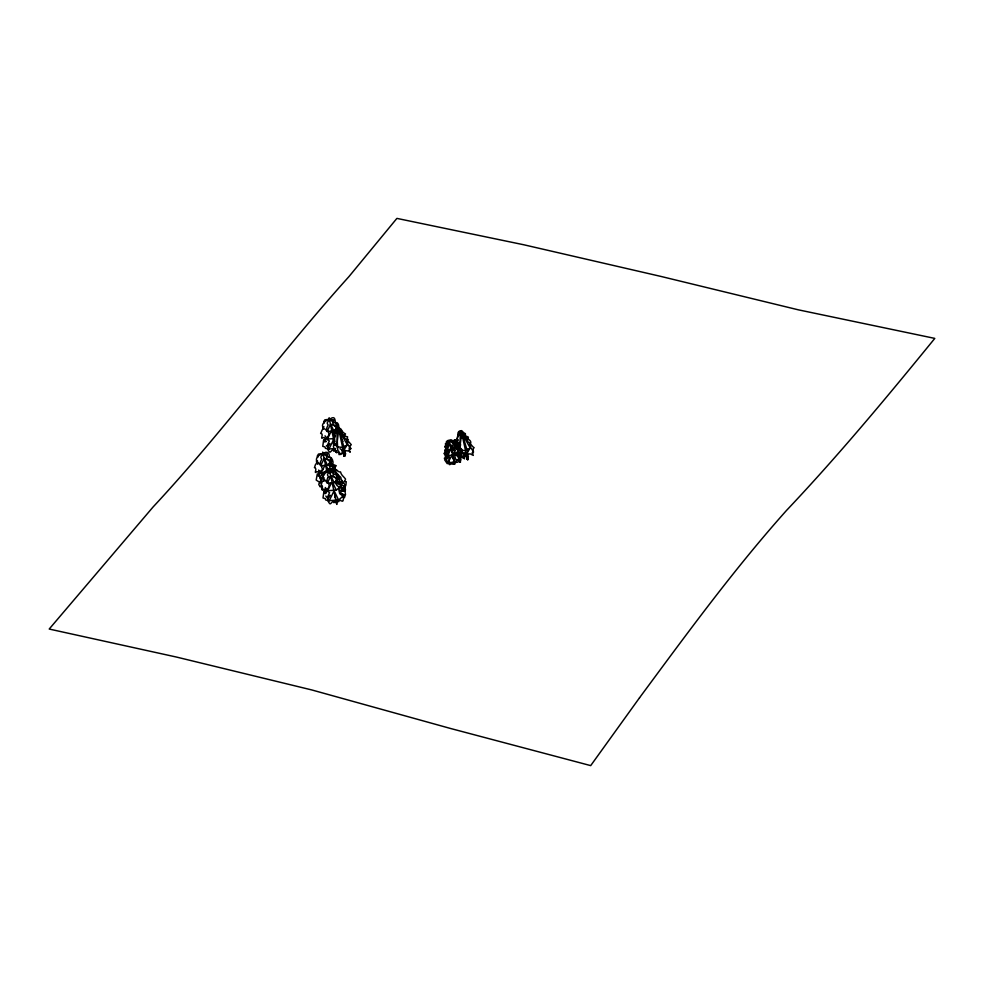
<?xml version="1.0" encoding="UTF-8"?>
<svg xmlns="http://www.w3.org/2000/svg" width="984" height="984" viewBox="0 0 984 984"><rect width="100%" height="100%" fill="white"/><g stroke="black" fill="none" stroke-linecap="round" stroke-linejoin="round"><path stroke-width="1.48" d="M459.737 459.257L459.344 457.929L459.626 459.073M334.966 436.49C333.724 436.515 334.634 439.11 333.441 439.946C335.741 438.311 334.376 440.512 333.379 441.865C333.035 443.513 334.056 444.854 333.404 446.724C335.126 451.262 334.88 452.714 338.89 452.406M342.678 441.435L342.161 440.463L345.618 454.104L344.953 452.861L345.077 453.587M458.212 459.085C456.367 463.39 453.993 456.478 454.805 450.684C453.686 447.634 454.706 430.672 457.806 447.4M457.929 440.266C455.58 441.115 458.913 442.443 459.712 444.239C462.086 444.141 458.741 446.293 460.61 449.565C460.045 452.246 461.422 453.858 462.013 456.453C461.865 458.63 462.861 456.736 464.546 458.864C463.206 456.908 464.362 456.822 464.878 455.826M344.043 436.49L343.982 434.731M451.582 455.297C452.665 455.112 452.382 458.987 453.304 458.618M455.58 443.28L455.223 441.496M453.267 442.394C452.062 439.885 456.847 439.159 456.576 441.349M347.155 442.468L347.34 444.829L342.124 447.486L336.626 446.601L338.754 429.59L340.415 431.939M454.214 453.071L454.756 448.704M455.125 445.801L455.666 441.435L460.807 450.561M459.737 448.397L461.68 432.8L470.266 448.04L466.256 453.981L464.017 452.591M446.601 449.479L447.536 451.717L445.186 452.074L443.895 453.649L446.798 454.51L447.166 455.801L444.325 458.31L447.572 457.4L444.596 459.762L447.253 463.673L449.307 462.357M342.198 433.452C343.035 427.179 334.437 425.223 334.634 432.874C334.486 443.981 333.748 422.013 340.156 429.196M329.972 470.942C332.961 466.539 323.478 469.749 326.959 472.025M452.037 448.347C453.095 449.368 449.996 450.561 452.013 452.677M472.849 451.41C474.263 452.123 471.951 448.519 474.165 447.72C472.382 446.552 471.594 445.309 470.463 443.612C472.037 440.967 468.31 439.454 466.908 437.942M457.781 447.425L459.356 452.947M335.027 445.1L334.031 442.702M336.602 474.78C339 474.522 341.276 482 338.324 482.775M461.102 432.886C460.118 425.924 460.291 442.652 459.688 446.207M334.388 438.028L335.003 437.056M334.019 442.247C334.609 440.5 333.994 440.18 333.428 438.335M339.701 431.632L338.361 427.351L340.993 431.275L345.519 433.944L344.092 435.961L347.598 436.847L347.131 438.618L348.348 439.651L347.536 440.401L351.276 444.682L349.64 446.416L350.944 448.593L348.963 448.2M343.49 451.103L344.757 456.096M459.319 452.984L460.783 460.266L457.904 455.137M466.576 448.433L461.25 430.574L465.124 435.076L465.198 437.154L468.052 439.75L466.994 439.873L466.748 440.943L470.02 443.28L469.614 444.682L470.77 446.158L470.02 446.478L473.525 451.841L473.243 452.824L472.074 452.849L473.316 455.395L470.131 453.821L468.261 454.214L467.289 453.169M453.046 444.559L452.296 447.277M334.978 469.786C335.544 467.88 331.571 471.225 329.763 468.765M325.852 471.767L326.934 471.336L322.703 452.087L323.059 453.661M453.784 461.988L454.054 463.673L453.304 463.845C453.353 461.631 452 465.961 452.025 463.009C445.444 469.503 451.804 454.571 447.732 455.149C451.004 452.123 446.638 449.627 447.757 446.305C448.999 445.555 446.896 442.8 448.237 442.21C449.233 444.534 447.412 438.212 448.532 441.041C450.315 442.394 454.091 457.252 453.317 456.527C453.046 455.863 457.437 469.257 453.107 462M448.458 443.231L448.224 442.468M325.36 429.208L327.069 431.472L330.612 424.166L338.238 427.253L335.667 423.87M325.027 435.838L327.438 439.024L331.879 429.86M320.698 465.69L324.24 458.384L331.866 461.471L327.574 465.272L320.698 465.69L318.127 462.308M318.644 470.069L321.067 473.243L324.868 465.395M327.328 483.132L330.87 475.826L338.496 478.913L334.191 482.713L327.328 483.132L324.757 479.749M325.273 487.498L327.697 490.684L331.497 482.837M324.462 474.719L323.957 473.341L325.138 471.484L330.058 470.881C331.03 473.624 334.105 471.594 333.084 475.702C334.929 477.117 337.377 478.691 335.728 481.68C335.519 485.961 338.988 486.994 342.58 488.618C351.632 489.565 330.538 490.954 344.953 490.708M454.866 446.896L451.422 449.553L446.49 449.627L449.368 444.399L452.123 445.641M457.462 451.927L453.157 455.272L446.957 455.346L450.574 448.802L454.706 450.672M454.657 462.382L447.966 462.48L451.877 455.383L454.657 462.382L459.319 458.765M335.999 431.349L336.061 428.901M466.896 439.012L468.446 437.154L465.407 435.777L465.383 433.587L462.997 432.886M336.897 426.724C338.324 423.304 335.876 422.862 333.514 422.517C334.695 417.056 331.534 421.582 329.923 418.95L328.029 419.873C324.179 421.287 320.181 425.494 323.982 428.421C321.534 429.43 321.916 431.644 320.612 433.354C324.449 433.587 319.566 439.897 322.887 437.88C324.966 436.232 325.36 439.897 325.593 441.435L324.781 442.05L323.674 439.602L322.764 446.342L325.027 446.933L325.372 448.298L328.939 449.221M330.526 460.942C331.952 457.523 329.505 457.08 327.143 456.748C328.324 451.275 325.163 455.801 323.552 453.169L321.657 454.091C315.901 456.232 315.716 459.516 317.143 463.366C314.868 463.526 315.212 466.699 314.413 467.621C317.93 468.089 313.281 474.682 316.651 471.73C318.816 471.176 318.865 474.017 319.222 475.653L318.41 476.268L317.303 473.833L316.196 480.057L320.661 482.959M337.155 478.384C338.582 474.964 336.134 474.522 333.773 474.177C334.954 468.716 331.793 473.243 330.181 470.598L328.287 471.533C322.531 473.673 322.346 476.957 323.773 480.795C321.497 480.967 321.842 484.128 321.042 485.063C324.56 485.53 319.911 492.123 323.281 489.171C325.433 488.618 325.483 491.447 325.852 493.082L325.04 493.71L323.921 491.262L323.01 497.99L325.286 498.581L325.63 499.958L329.185 500.881M343.33 450.77L347.34 444.829L338.754 429.59L343.33 450.77L339.984 448.679M325.36 439.319L325.249 440.832L326.282 441.632M321.768 477.867L321.128 480.327M325.187 490.364L324.043 492.135L326.454 492.172M463.329 456.822C465.887 458.642 465.161 450.032 467.683 459.307L466.441 454.251L467.88 459.651C465.321 459.479 467.683 453.722 464.878 454.276M458.839 458.04L459.368 459.553M465.371 436.416L464.915 435.236M335.089 449.786L333.662 451.189L333.293 449.59C330.513 450.586 330.403 454.264 328.471 450.66C326.417 447.708 328.619 446.392 329.898 443.55C325.999 447.732 327.684 444.51 329.345 440.943C322.875 437.536 331.264 437.216 328.201 431.582C325.458 429.541 327.045 427.093 328.164 425.051C325.556 421.718 329.099 422.308 328.939 419.405L330.292 418.803C337.118 414.362 333.699 424.473 337.032 422.64C339.013 424.387 338.471 425.445 339.086 428.397M331.989 464.657C334.4 464.436 332.395 457.314 330.046 457.093M334.203 470.77C337.377 472.861 338.385 475.702 340.747 477.252C340.772 480.512 344.462 482.812 344.953 485.395C340.772 486.588 346.737 486.219 345.015 488.704C347.094 490.782 342.346 492.381 341.153 490.45M343.834 451.25L344.179 453.686M328.496 470.881L330.181 468.974L331.608 470.795M342.986 487.633C347.044 486.76 345.63 483.574 346.282 481.68C342.371 482.086 345.605 480.61 345.544 479.06C343.367 476.121 341.276 475.333 340.526 471.902C338.68 472.96 336.159 468.421 333.416 468.63C332.961 465.629 332.198 472.062 330.833 469.073C329.972 470.377 331.547 468.15 332.678 471.041M452.271 463.046L450.943 463.07M457.695 455.112L457.843 457.019L456.847 455.567M455.088 443.415L455.112 441.964M336.368 500.585L336.048 502.652C336.011 499.282 333.416 505.222 333.551 501.25C330.759 502.246 330.661 505.924 328.73 502.32C326.676 499.368 328.865 498.052 330.144 495.21C326.245 499.392 327.943 496.157 329.603 492.603C323.146 489.183 331.51 488.876 328.459 483.242C325.716 481.201 327.303 478.753 328.41 476.711C325.815 473.378 329.357 473.968 329.197 471.065L330.55 470.463C334.966 467.769 335.864 472 336.147 474.964M327.069 431.472L333.945 431.053L336.085 429.147M327.697 490.684L336.307 490.155L341.694 485.395L338.471 481.151M338.619 500.057L334.105 490.721L329.308 500.622L338.619 500.057L344.437 494.903L339.271 492.812M461.767 449.848L461.717 449.196M458.532 454.165L457.954 452.911M454.165 462.197L453.944 463.636L453.206 462.923M344.4 456.133L343.207 451.103L342.186 453.796L341.522 453.083L340.735 454.546L340.12 453.304L339.173 454.694L338.779 451.262L337.807 450.647L336.848 432.739L338.066 427.388L338.312 430.463M339.935 486.219C342.407 485.309 342.26 490.106 341.546 491.606M321.178 479.958C321.67 480.463 317.697 476.416 320.944 477.351C318.447 475.186 322.838 476.699 321.952 473.439C324.326 473.575 322.678 470.906 325.163 472.406M448.249 457.142L445.924 458.95L448.298 457.523M339.701 482.541L342.014 480.77M456.822 442.837L457.941 442.529L457.203 443.28M341.054 485.21L342.899 483.181L340.402 482.185C335.864 484.841 337.721 482.271 337.192 480.02M463.279 457.252C463.661 457.351 459.516 457.474 460.057 458.532M463.784 456.084L463.095 456.084M460.02 459.614C461.275 458.925 458.987 462.861 455.641 462.431M341.829 432.32L342.653 431.521L341.891 431.361M328.422 477.388L330.87 475.826L334.191 482.713M344.855 451.115L343.514 451.016M460.118 458.163L460.291 457.117M325.249 489.269C324.179 490.647 320.255 489.478 322.125 487.867C320.821 485.899 319.308 487.646 319.751 485.567C317.279 484.78 320.021 482.148 321.141 481.238M445.076 452.087L448.372 450.118M457.056 453.427L457.068 454.276M344.806 490.77L345.507 494.411L344.449 497.621L343.133 497.424M341.989 432.025L342.272 433.944L345.126 436.539L343.699 437.523L347.094 440.069L346.688 441.472L347.844 442.948L347.094 443.267L350.648 448.802L349.148 449.639L350.279 452.222L348.693 450.979L344.203 450.574L344.843 455.592M459.676 445.42C458.175 444.485 455.74 439.971 458.175 439.799M333.994 467.99L336.282 465.739L333.785 464.743C328.435 467.72 332.014 464.202 330.181 461.865M336.282 432.431L335.544 433.292M454.104 462.541L453.513 463.956L453.009 463.021M341.952 451.066L343.096 451.373L344.056 456.096M447.216 455.899L445.1 455.666L446.834 459.171M326.27 471.828L328.201 471.041M343.207 485.85L344.142 485.727M456.92 441.275L455.998 440.512M340.156 487.4C338.939 489.011 337.118 491.619 342.703 494.214C334.868 492.271 345.052 494.927 343.342 499.183C343.084 503.267 341.485 499.946 338.545 500.179C340.366 503.759 335.704 499.503 336.971 502.209L335.815 502.32L334.99 500.819M446.158 454.153L444.891 454.657L447.339 455.026M341.903 450.426L343.121 451.213L344.142 456.133M327.438 439.024L334.622 438.593M335.704 448.556L329.05 448.962L333.847 439.061L335.138 441.73M321.067 473.243L323.945 473.07M322.112 473.931L319.775 473.525L320.809 470.856L323.023 469.257L321.731 467.769L321.829 465.801C319.087 463.759 320.673 461.312 321.793 459.27C319.148 455.924 322.801 456.539 322.567 453.624L323.921 453.021C327.463 450.77 330.206 453.636 329.025 457.265M459.024 445.346C461.914 446.674 458.077 447.4 461.066 448.63M459.553 449.811L465.051 450.697L470.266 448.04L470.081 445.678M454.03 454.522L458.261 455.211L462.283 453.157L459.184 457.732L455.666 441.435M462.234 451.779L461.963 450.992M464.977 453.624C467.658 453.944 465.53 460.057 467.904 459.43C465.801 454.325 468.925 453.329 466.551 448.446M335.815 450.746L335.667 450.045M445.629 451.176C443.39 450.574 445.494 448.63 446.957 449.946M454.042 441.127L448.298 440.783C448.101 443.021 444.719 441.422 447.056 444.424L444.989 446.158L446.146 448.409M329.603 465.739L335.064 467.953L331.842 463.722M336.233 483.181L341.694 485.395M456.146 446.084L456.527 447.265M339.049 428.237L339.935 429.491M323.219 475.973L320.501 480.598L321.128 482.578M319.296 475.457L319.173 470.942M325.925 492.898L325.606 490.696M446.724 452.087L445.543 450.893M333.92 468.273L334.597 468.814M335.212 500.339L336.86 502.48L336.983 500.671L339.468 499.614M452.812 443.255C452.849 441.275 455.813 438.753 455.334 440.266M339.972 429.59L340.747 429.344L340.87 430.426M445.949 446.023L445.395 443.722L447.228 443.329C445.063 439.528 447.745 442.529 448.323 440.574L453.686 443.44L454.916 444.94L454.534 447.105L457.941 450.291L457.535 451.865M335.888 450.598L335.802 450.992M332.949 469.196C328.877 468.409 329.935 467.338 329.099 464.239C330.747 461.262 328.299 459.676 326.454 458.273C327.475 454.153 324.4 456.182 323.428 453.452L318.508 454.042L317.328 455.899L317.844 457.277M468.003 456.797L468.052 456.539M326.43 445.518L328.176 447.818M330.157 459.221L331.866 461.471M336.774 476.65L338.496 478.913M325.815 496.034L328.435 499.478M455.26 441.422L455.211 440.647M446.49 449.627L444.977 447.019L449.368 444.399L451.422 449.553M445.703 453.169L446.957 455.346M446.601 460.118L447.966 462.48M336.221 428.52C335.802 425.777 334.511 425.629 332.826 424.043C333.847 419.934 330.772 421.964 329.8 419.221L324.88 419.824L323.699 421.681L324.216 423.058M462.763 432.382C462.332 430.217 458.741 430.143 457.966 432.923C459.134 434.756 456.662 440.598 456.982 438.999C457.892 434.325 460.204 427.856 463.919 433.366M336.909 470.647C336.024 468.667 336.233 471.336 335.04 470.143M458.851 457.732L459.442 459.097M330.612 424.166L333.945 431.053M332.469 431.103L334.855 436.035M324.24 458.384L327.574 465.272M326.098 465.321L328.484 470.254M332.727 482.763L336.307 490.155M456.428 442.96L455.703 440.574M339.738 431.582L342.678 441.324M460.512 459.86L460.697 459.774M329.702 469.909L329.726 468.864M458.999 457.781L459.319 458.458M468.273 456.687C467.671 457.4 467.302 456.047 466.711 453.193M323.921 429.295L322.838 427.843L323.933 426.65M324.179 480.955C321.94 479.208 324.794 479.454 323.957 477.609M450.574 448.802L453.157 455.272M466.256 453.981L461.68 432.8M461.927 437.609L462.16 438.384M459.909 459.134L459.528 458.495M329.431 419.442L329.074 417.843L333.687 439.454M330.181 473.612L333.945 491.114M317.771 464.251L316.467 462.062L317.549 460.869M468.433 456.736L467.203 453.71L466.551 455.014L467.597 459.823L465.936 453.403M345.027 453.403C345.31 456.01 342.161 445.764 344.806 455.801M461.434 434.522L461.115 432.837M459.663 459.712L460.229 462.234L459.626 459.995M343.945 453.341L344.572 456.182M344.252 456.207L342.936 449.873M464.817 456.219L462.382 452.332M336.38 502.283L336.516 502.898M329.591 470.684L329.332 469.503L330.206 473.747M334.031 491.496L335.163 496.76M335.95 500.413L336.836 504.448L335.606 498.827M336.171 501.299L336.479 502.664M333.711 439.565L334.129 441.459M334.904 445.1L334.535 443.366L334.794 444.534M336.208 451.115L336.577 452.788L336.171 450.906M335.052 496.194L334.904 495.518M334.72 444.239L334.978 445.395M334.978 495.899L335.384 497.781L335.224 497.031M459.848 459.983L459.958 462.259L459.479 459.725M335.655 499.06L335.298 497.387M459.971 460.192L460.463 461.939L459.774 462.16L459.442 460.143M459.995 460.057L460.438 462.099L459.43 460.278M336.356 443.058L336.626 446.601M448.237 442.21C447.892 439.86 452.714 438.495 452.431 441.545M337.586 431.828L337.364 432.419L337.586 431.828M460.5 435.039L460.291 435.629L460.5 435.039M459.134 434.276L458.519 434.584L459.134 434.276M639.526 697.779L590.695 765.614L450.315 728.418L311.743 689.932L176.456 657.054L49.2 629.047L153.123 506.932C221.941 433.132 281.486 351.509 348.951 276.602L396.896 218.387L523.796 244.77L660.891 276.418L798.368 309.837L934.8 338.398C886.978 397.13 838.553 455.42 786.487 510.462C733.56 569.736 686.721 633.954 639.526 697.779M344.584 453.599L344.326 452.812L344.609 453.587"/></g></svg>
